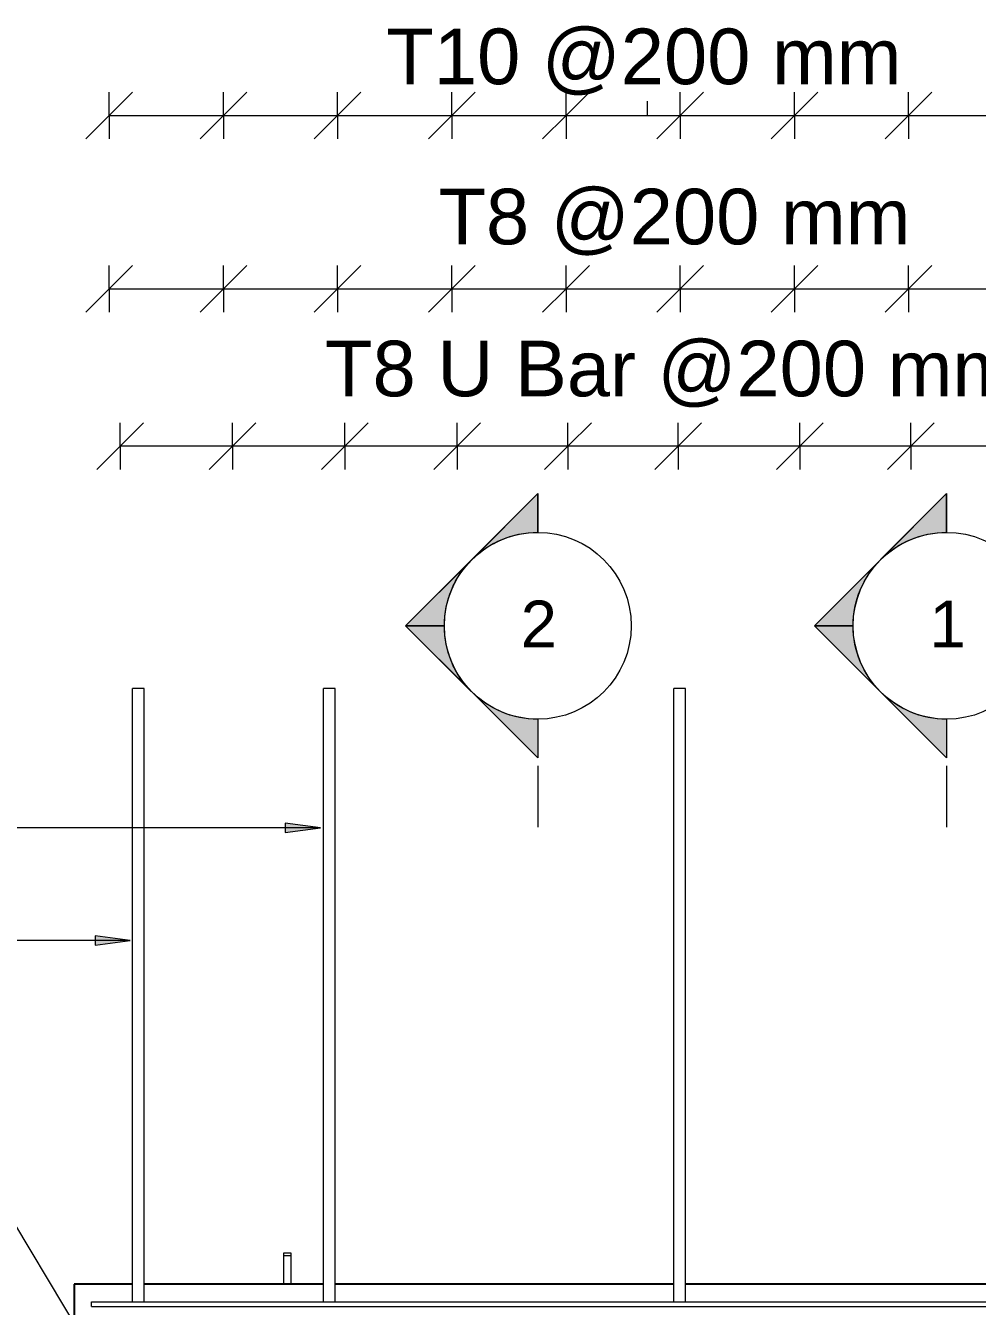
# Model space of a CAD drawing. Header units: millimetres. Extents: x 12983 to 23528, y -2876 to 5855.
# Drawn here: x 16092 to 17721, y 3662 to 5855 of the extents above; entities that cross this region are included whole.
import ezdxf

# ---------------------------------------------------------------- set-up
doc = ezdxf.new("R2010")
doc.units = ezdxf.units.MM
for name, color, linetype, lineweight in [('A-ANNO-DIMS', 211, 'Continuous', 9), ('A-ANNO-DIMS-40', 211, 'Continuous', 9), ('A-GENM', 13, 'Continuous', 18), ('A-WALL', 113, 'Continuous', 25), ('G-ANNO-SYMB', 111, 'Continuous', 9), ('S-RBAR', 171, 'Continuous', 18), ('S-RBAR-IDEN', 171, 'Continuous', 9)]:
    doc.layers.add(name, color=color, linetype=linetype, lineweight=lineweight)
doc.styles.add('Arial', font='arial.ttf', dxfattribs={"height": 80})
doc.styles.add('Arial_1', font='arial.ttf', dxfattribs={"height": 95.25})
doc.styles.add('Nirmala UI Semilight', font='NirmalaS.ttf', dxfattribs={"width": 0.8, "height": 100})
doc.dimstyles.new('Arrow_Filled_-_2_5_NI_UI', dxfattribs={"dimscale": 304.8, "dimtxt": 104.736395, "dimasz": 0.262467, "dimexe": 0.131234, "dimexo": 0.0625, "dimgap": 0.131234, "dimtad": 1, "dimdec": 4, "dimzin": 0, "dimdsep": 46, "dimtxsty": 'Nirmala UI Semilight', "dimblk1": 'OBLIQUE', "dimblk2": 'OBLIQUE', "dimsah": 1, "dimcen": 0.09, "dimazin": 0, "dimtfac": 1, "dimtdec": 4, "dimtix": 1, "dimtmove": 0, "dimatfit": 3, "dimfxl": 0.131234, "dimfxlon": 1, "dimtvp": 1, "dimtolj": 1, "dimtzin": 0, "dimarcsym": 2})
doc.dimstyles.new('Arrow_Filled_-_2_5_NI_UI_1', dxfattribs={"dimscale": 304.8, "dimtxt": 104.736395, "dimasz": 0.262467, "dimexe": 0.131234, "dimexo": 0.0625, "dimgap": 0.131234, "dimtad": 1, "dimdec": 4, "dimzin": 0, "dimdsep": 46, "dimtxsty": 'Arial_1', "dimblk1": 'OBLIQUE', "dimblk2": 'OBLIQUE', "dimsah": 1, "dimcen": 0.09, "dimazin": 0, "dimtfac": 1, "dimtdec": 4, "dimtix": 1, "dimtmove": 0, "dimatfit": 3, "dimfxl": 0.131234, "dimfxlon": 1, "dimtvp": 1, "dimtolj": 1, "dimtzin": 0, "dimarcsym": 2})

# ---------------------------------------------------------------- blocks, each defined once
blk = doc.blocks.new('RR spread anchor face based - RR-SA-4_0-180-1726831-Elevation Front 1')
at = {"layer": 'A-GENM'}
for p, q in [((16533.6, 3748.8), (16533.6, 3753.8)), ((16533.6, 3753.8), (16545.6, 3753.8)), ((16545.6, 3753.8), (16545.6, 3748.8)), ((16533.6, 3700), (16533.6, 3748.8)), ((16545.6, 3748.8), (16533.6, 3748.8)), ((16545.6, 3748.8), (16545.6, 3700))]:
    blk.add_line(p, q, dxfattribs=at)
blk = doc.blocks.new('Detail View - M_Section Head - Filled SHOP DWG-1002450-Elevation Front 1')
at = {"layer": 'G-ANNO-SYMB'}
h = blk.add_hatch(color=256, dxfattribs=at)
edge = h.paths.add_edge_path()
edge.add_line((18329.2, 3794.8), (18395.4, 3794.8))
edge.add_arc((18555.4, 3794.8), 160, 180, 225)
edge.add_line((18442.3, 3681.7), (18329.2, 3794.8))
h = blk.add_hatch(color=256, dxfattribs=at)
edge = h.paths.add_edge_path()
edge.add_line((18781.7, 3794.8), (18668.6, 3681.7))
edge.add_arc((18555.4, 3794.8), 160, 315, 360)
edge.add_line((18715.4, 3794.8), (18781.7, 3794.8))
h = blk.add_hatch(color=256, dxfattribs=at)
edge = h.paths.add_edge_path()
edge.add_line((18555.4, 3568.5), (18442.3, 3681.7))
edge.add_arc((18555.4, 3794.8), 160, 225, 270)
edge.add_line((18555.4, 3634.8), (18555.4, 3568.5))
h = blk.add_hatch(color=256, dxfattribs=at)
edge = h.paths.add_edge_path()
edge.add_line((18555.4, 3568.5), (18555.4, 3634.8))
edge.add_arc((18555.4, 3794.8), 160, 270, 315)
edge.add_line((18668.6, 3681.7), (18555.4, 3568.5))
for p, q in [((18555.4, 3568.5), (18329.2, 3794.8)), ((18395.4, 3794.8), (18329.2, 3794.8)), ((18329.2, 3794.8), (18442.3, 3681.7)), ((18395.4, 3794.8), (18329.2, 3794.8)), ((18555.4, 3568.5), (18781.7, 3794.8)), ((18668.6, 3681.7), (18781.7, 3794.8)), ((18715.4, 3794.8), (18781.7, 3794.8)), ((18781.7, 3794.8), (18715.4, 3794.8)), ((18442.3, 3681.7), (18555.4, 3568.5)), ((18555.4, 3568.5), (18668.6, 3681.7)), ((18555.4, 3634.8), (18555.4, 3568.5)), ((18555.4, 3568.5), (18555.4, 3634.8))]:
    blk.add_line(p, q, dxfattribs=at)
for start, end in [(360, 180), (180, 360), (180, 225), (315, 0), (225, 270), (270, 315)]:
    blk.add_arc((18555.4, 3794.8), 160, start, end, dxfattribs=at)
blk = doc.blocks.new('DIMBLOCK3-Elevation Front 1')
at = {"layer": 'A-ANNO-DIMS-40'}
for p, q in [((17607.1, 5135.1), (17647.1, 5175.1)), ((17607.1, 5135.1), (17607.1, 5175.1)), ((17798.1, 5135.1), (17838.1, 5175.1)), ((17798.1, 5135.1), (17798.1, 5175.1)), ((17607.1, 5135.1), (17567.1, 5095.1)), ((17798.1, 5135.1), (17607.1, 5135.1)), ((17607.1, 5135.1), (17607.1, 5095.1)), ((17798.1, 5135.1), (17758.1, 5095.1)), ((17798.1, 5135.1), (17798.1, 5095.1))]:
    blk.add_line(p, q, dxfattribs=at)
blk = doc.blocks.new('_Oblique')
at = {"color": 0, "linetype": 'ByBlock', "lineweight": -2}
blk.add_line((-0.5, -0.5), (0.5, 0.5), dxfattribs=at)
blk = doc.blocks.new('DIMBLOCK4-Elevation Front 1')
at = {"layer": 'A-ANNO-DIMS-40'}
for p, q in [((17417.3, 5135.1), (17457.3, 5175.1)), ((17417.3, 5135.1), (17417.3, 5175.1)), ((17607.1, 5135.1), (17647.1, 5175.1)), ((17607.1, 5135.1), (17607.1, 5175.1)), ((17417.3, 5135.1), (17377.3, 5095.1)), ((17607.1, 5135.1), (17417.3, 5135.1)), ((17417.3, 5135.1), (17417.3, 5095.1)), ((17607.1, 5135.1), (17567.1, 5095.1)), ((17607.1, 5135.1), (17607.1, 5095.1))]:
    blk.add_line(p, q, dxfattribs=at)
blk = doc.blocks.new('DIMBLOCK5-Elevation Front 1')
at = {"layer": 'A-ANNO-DIMS-40'}
for p, q in [((17208.8, 5135.1), (17248.8, 5175.1)), ((17208.8, 5135.1), (17208.8, 5175.1)), ((17417.3, 5135.1), (17457.3, 5175.1)), ((17417.3, 5135.1), (17417.3, 5175.1)), ((17208.8, 5135.1), (17168.8, 5095.1)), ((17417.3, 5135.1), (17208.8, 5135.1)), ((17208.8, 5135.1), (17208.8, 5095.1)), ((17417.3, 5135.1), (17377.3, 5095.1)), ((17417.3, 5135.1), (17417.3, 5095.1))]:
    blk.add_line(p, q, dxfattribs=at)
blk = doc.blocks.new('DIMBLOCK6-Elevation Front 1')
at = {"layer": 'A-ANNO-DIMS-40'}
for p, q in [((17020.2, 5135.1), (17060.2, 5175.1)), ((17020.2, 5135.1), (17020.2, 5175.1)), ((17208.8, 5135.1), (17248.8, 5175.1)), ((17208.8, 5135.1), (17208.8, 5175.1)), ((17020.2, 5135.1), (16980.2, 5095.1)), ((17208.8, 5135.1), (17020.2, 5135.1)), ((17020.2, 5135.1), (17020.2, 5095.1)), ((17208.8, 5135.1), (17168.8, 5095.1)), ((17208.8, 5135.1), (17208.8, 5095.1))]:
    blk.add_line(p, q, dxfattribs=at)
blk = doc.blocks.new('DIMBLOCK7-Elevation Front 1')
at = {"layer": 'A-ANNO-DIMS-40'}
for p, q in [((16830.4, 5135.1), (16870.4, 5175.1)), ((16830.4, 5135.1), (16830.4, 5175.1)), ((17020.2, 5135.1), (17060.2, 5175.1)), ((17020.2, 5135.1), (17020.2, 5175.1)), ((16830.4, 5135.1), (16790.4, 5095.1)), ((17020.2, 5135.1), (16830.4, 5135.1)), ((16830.4, 5135.1), (16830.4, 5095.1)), ((17020.2, 5135.1), (16980.2, 5095.1)), ((17020.2, 5135.1), (17020.2, 5095.1))]:
    blk.add_line(p, q, dxfattribs=at)
blk = doc.blocks.new('DIMBLOCK8-Elevation Front 1')
at = {"layer": 'A-ANNO-DIMS-40'}
for p, q in [((16638.2, 5135.1), (16678.2, 5175.1)), ((16638.2, 5135.1), (16638.2, 5175.1)), ((16830.4, 5135.1), (16870.4, 5175.1)), ((16830.4, 5135.1), (16830.4, 5175.1)), ((16638.2, 5135.1), (16598.2, 5095.1)), ((16830.4, 5135.1), (16638.2, 5135.1)), ((16638.2, 5135.1), (16638.2, 5095.1)), ((16830.4, 5135.1), (16790.4, 5095.1)), ((16830.4, 5135.1), (16830.4, 5095.1))]:
    blk.add_line(p, q, dxfattribs=at)
blk = doc.blocks.new('DIMBLOCK9-Elevation Front 1')
at = {"layer": 'A-ANNO-DIMS-40'}
for p, q in [((16445.9, 5135.1), (16485.9, 5175.1)), ((16445.9, 5135.1), (16445.9, 5175.1)), ((16638.2, 5135.1), (16678.2, 5175.1)), ((16638.2, 5135.1), (16638.2, 5175.1)), ((16445.9, 5135.1), (16405.9, 5095.1)), ((16638.2, 5135.1), (16445.9, 5135.1)), ((16445.9, 5135.1), (16445.9, 5095.1)), ((16638.2, 5135.1), (16598.2, 5095.1)), ((16638.2, 5135.1), (16638.2, 5095.1))]:
    blk.add_line(p, q, dxfattribs=at)
blk = doc.blocks.new('DIMBLOCK10-Elevation Front 1')
at = {"layer": 'A-ANNO-DIMS-40'}
for p, q in [((16253.6, 5135.1), (16293.6, 5175.1)), ((16253.6, 5135.1), (16253.6, 5175.1)), ((16445.9, 5135.1), (16485.9, 5175.1)), ((16445.9, 5135.1), (16445.9, 5175.1)), ((16253.6, 5135.1), (16213.6, 5095.1)), ((16445.9, 5135.1), (16253.6, 5135.1)), ((16253.6, 5135.1), (16253.6, 5095.1)), ((16445.9, 5135.1), (16405.9, 5095.1)), ((16445.9, 5135.1), (16445.9, 5095.1))]:
    blk.add_line(p, q, dxfattribs=at)
blk = doc.blocks.new('DIMBLOCK12-Elevation Front 1')
at = {"layer": 'A-ANNO-DIMS-40'}
for p, q in [((17607.1, 5135.1), (17647.1, 5175.1)), ((17607.1, 5135.1), (17607.1, 5175.1)), ((17798.1, 5135.1), (17838.1, 5175.1)), ((17798.1, 5135.1), (17798.1, 5175.1)), ((17984.1, 5135.1), (18024.1, 5175.1)), ((17984.1, 5135.1), (17984.1, 5175.1)), ((17607.1, 5135.1), (17567.1, 5095.1)), ((17798.1, 5135.1), (17607.1, 5135.1)), ((17607.1, 5135.1), (17607.1, 5095.1)), ((17798.1, 5135.1), (17758.1, 5095.1)), ((17984.1, 5135.1), (17798.1, 5135.1)), ((17984.1, 5135.1), (17798.1, 5135.1)), ((17798.1, 5135.1), (17798.1, 5095.1)), ((17984.1, 5135.1), (17944.1, 5095.1)), ((17984.1, 5135.1), (17984.1, 5095.1))]:
    blk.add_line(p, q, dxfattribs=at)
blk = doc.blocks.new('_None')
blk = doc.blocks.new('DIMBLOCK13-Elevation Front 1')
at = {"layer": 'A-ANNO-DIMS-40'}
for p, q in [((17417.3, 5135.1), (17457.3, 5175.1)), ((17417.3, 5135.1), (17417.3, 5175.1)), ((17607.1, 5135.1), (17647.1, 5175.1)), ((17607.1, 5135.1), (17607.1, 5175.1)), ((17798.1, 5135.1), (17838.1, 5175.1)), ((17798.1, 5135.1), (17798.1, 5175.1)), ((17417.3, 5135.1), (17377.3, 5095.1)), ((17607.1, 5135.1), (17417.3, 5135.1)), ((17417.3, 5135.1), (17417.3, 5095.1)), ((17607.1, 5135.1), (17567.1, 5095.1)), ((17798.1, 5135.1), (17607.1, 5135.1)), ((17798.1, 5135.1), (17607.1, 5135.1)), ((17607.1, 5135.1), (17607.1, 5095.1)), ((17798.1, 5135.1), (17758.1, 5095.1)), ((17798.1, 5135.1), (17798.1, 5095.1))]:
    blk.add_line(p, q, dxfattribs=at)
blk = doc.blocks.new('DIMBLOCK14-Elevation Front 1')
at = {"layer": 'A-ANNO-DIMS-40'}
for p, q in [((17208.8, 5135.1), (17248.8, 5175.1)), ((17208.8, 5135.1), (17208.8, 5175.1)), ((17417.3, 5135.1), (17457.3, 5175.1)), ((17417.3, 5135.1), (17417.3, 5175.1)), ((17607.1, 5135.1), (17647.1, 5175.1)), ((17607.1, 5135.1), (17607.1, 5175.1)), ((17208.8, 5135.1), (17168.8, 5095.1)), ((17417.3, 5135.1), (17208.8, 5135.1)), ((17208.8, 5135.1), (17208.8, 5095.1)), ((17417.3, 5135.1), (17377.3, 5095.1)), ((17607.1, 5135.1), (17417.3, 5135.1)), ((17607.1, 5135.1), (17417.3, 5135.1)), ((17417.3, 5135.1), (17417.3, 5095.1)), ((17607.1, 5135.1), (17567.1, 5095.1)), ((17607.1, 5135.1), (17607.1, 5095.1))]:
    blk.add_line(p, q, dxfattribs=at)
blk = doc.blocks.new('DIMBLOCK15-Elevation Front 1')
at = {"layer": 'A-ANNO-DIMS-40'}
for p, q in [((17020.2, 5135.1), (17060.2, 5175.1)), ((17020.2, 5135.1), (17020.2, 5175.1)), ((17208.8, 5135.1), (17248.8, 5175.1)), ((17208.8, 5135.1), (17208.8, 5175.1)), ((17417.3, 5135.1), (17457.3, 5175.1)), ((17417.3, 5135.1), (17417.3, 5175.1)), ((17020.2, 5135.1), (16980.2, 5095.1)), ((17208.8, 5135.1), (17020.2, 5135.1)), ((17020.2, 5135.1), (17020.2, 5095.1)), ((17208.8, 5135.1), (17168.8, 5095.1)), ((17417.3, 5135.1), (17208.8, 5135.1)), ((17417.3, 5135.1), (17208.8, 5135.1)), ((17208.8, 5135.1), (17208.8, 5095.1)), ((17417.3, 5135.1), (17377.3, 5095.1)), ((17417.3, 5135.1), (17417.3, 5095.1))]:
    blk.add_line(p, q, dxfattribs=at)
blk = doc.blocks.new('DIMBLOCK16-Elevation Front 1')
at = {"layer": 'A-ANNO-DIMS-40'}
for p, q in [((16830.4, 5135.1), (16870.4, 5175.1)), ((16830.4, 5135.1), (16830.4, 5175.1)), ((17020.2, 5135.1), (17060.2, 5175.1)), ((17020.2, 5135.1), (17020.2, 5175.1)), ((17208.8, 5135.1), (17248.8, 5175.1)), ((17208.8, 5135.1), (17208.8, 5175.1)), ((16830.4, 5135.1), (16790.4, 5095.1)), ((17020.2, 5135.1), (16830.4, 5135.1)), ((16830.4, 5135.1), (16830.4, 5095.1)), ((17020.2, 5135.1), (16980.2, 5095.1)), ((17208.8, 5135.1), (17020.2, 5135.1)), ((17208.8, 5135.1), (17020.2, 5135.1)), ((17020.2, 5135.1), (17020.2, 5095.1)), ((17208.8, 5135.1), (17168.8, 5095.1)), ((17208.8, 5135.1), (17208.8, 5095.1))]:
    blk.add_line(p, q, dxfattribs=at)
blk = doc.blocks.new('DIMBLOCK17-Elevation Front 1')
at = {"layer": 'A-ANNO-DIMS-40'}
for p, q in [((16638.2, 5135.1), (16678.2, 5175.1)), ((16638.2, 5135.1), (16638.2, 5175.1)), ((16830.4, 5135.1), (16870.4, 5175.1)), ((16830.4, 5135.1), (16830.4, 5175.1)), ((17020.2, 5135.1), (17060.2, 5175.1)), ((17020.2, 5135.1), (17020.2, 5175.1)), ((16638.2, 5135.1), (16598.2, 5095.1)), ((16830.4, 5135.1), (16638.2, 5135.1)), ((16638.2, 5135.1), (16638.2, 5095.1)), ((16830.4, 5135.1), (16790.4, 5095.1)), ((17020.2, 5135.1), (16830.4, 5135.1)), ((17020.2, 5135.1), (16830.4, 5135.1)), ((16830.4, 5135.1), (16830.4, 5095.1)), ((17020.2, 5135.1), (16980.2, 5095.1)), ((17020.2, 5135.1), (17020.2, 5095.1))]:
    blk.add_line(p, q, dxfattribs=at)
blk = doc.blocks.new('DIMBLOCK18-Elevation Front 1')
at = {"layer": 'A-ANNO-DIMS-40'}
for p, q in [((16253.6, 5135.1), (16293.6, 5175.1)), ((16253.6, 5135.1), (16253.6, 5175.1)), ((16445.9, 5135.1), (16485.9, 5175.1)), ((16445.9, 5135.1), (16445.9, 5175.1)), ((16638.2, 5135.1), (16678.2, 5175.1)), ((16638.2, 5135.1), (16638.2, 5175.1)), ((16830.4, 5135.1), (16870.4, 5175.1)), ((16830.4, 5135.1), (16830.4, 5175.1)), ((16253.6, 5135.1), (16213.6, 5095.1)), ((16830.4, 5135.1), (16253.6, 5135.1)), ((16445.9, 5135.1), (16253.6, 5135.1)), ((16253.6, 5135.1), (16253.6, 5095.1)), ((16445.9, 5135.1), (16405.9, 5095.1)), ((16638.2, 5135.1), (16445.9, 5135.1)), ((16445.9, 5135.1), (16445.9, 5095.1)), ((16638.2, 5135.1), (16598.2, 5095.1)), ((16830.4, 5135.1), (16638.2, 5135.1)), ((16638.2, 5135.1), (16638.2, 5095.1)), ((16830.4, 5135.1), (16790.4, 5095.1)), ((16830.4, 5135.1), (16830.4, 5095.1))]:
    blk.add_line(p, q, dxfattribs=at)
blk = doc.blocks.new('DIMBLOCK19-Elevation Front 1')
at = {"layer": 'A-ANNO-DIMS-40'}
for p, q in [((16234.6, 5404.3), (16274.6, 5444.3)), ((16234.6, 5404.3), (16234.6, 5444.3)), ((16430.2, 5404.3), (16470.2, 5444.3)), ((16430.2, 5404.3), (16430.2, 5444.3)), ((16234.6, 5404.3), (16194.6, 5364.3)), ((16234.6, 5404.3), (16430.2, 5404.3)), ((16234.6, 5404.3), (16234.6, 5364.3)), ((16430.2, 5404.3), (16390.2, 5364.3)), ((16430.2, 5404.3), (16430.2, 5364.3))]:
    blk.add_line(p, q, dxfattribs=at)
blk = doc.blocks.new('DIMBLOCK20-Elevation Front 1')
at = {"layer": 'A-ANNO-DIMS-40'}
for p, q in [((16430.2, 5404.3), (16470.2, 5444.3)), ((16430.2, 5404.3), (16430.2, 5444.3)), ((16625.7, 5404.3), (16665.7, 5444.3)), ((16625.7, 5404.3), (16625.7, 5444.3)), ((16430.2, 5404.3), (16390.2, 5364.3)), ((16430.2, 5404.3), (16625.7, 5404.3)), ((16430.2, 5404.3), (16430.2, 5364.3)), ((16625.7, 5404.3), (16585.7, 5364.3)), ((16625.7, 5404.3), (16625.7, 5364.3))]:
    blk.add_line(p, q, dxfattribs=at)
blk = doc.blocks.new('DIMBLOCK21-Elevation Front 1')
at = {"layer": 'A-ANNO-DIMS-40'}
for p, q in [((16625.7, 5404.3), (16665.7, 5444.3)), ((16625.7, 5404.3), (16625.7, 5444.3)), ((16821.3, 5404.3), (16861.3, 5444.3)), ((16821.3, 5404.3), (16821.3, 5444.3)), ((16625.7, 5404.3), (16585.7, 5364.3)), ((16625.7, 5404.3), (16821.3, 5404.3)), ((16625.7, 5404.3), (16625.7, 5364.3)), ((16821.3, 5404.3), (16781.3, 5364.3)), ((16821.3, 5404.3), (16821.3, 5364.3))]:
    blk.add_line(p, q, dxfattribs=at)
blk = doc.blocks.new('DIMBLOCK22-Elevation Front 1')
at = {"layer": 'A-ANNO-DIMS-40'}
for p, q in [((16821.3, 5404.3), (16861.3, 5444.3)), ((16821.3, 5404.3), (16821.3, 5444.3)), ((17016.8, 5404.3), (17056.8, 5444.3)), ((17016.8, 5404.3), (17016.8, 5444.3)), ((16821.3, 5404.3), (16781.3, 5364.3)), ((16821.3, 5404.3), (17016.8, 5404.3)), ((16821.3, 5404.3), (16821.3, 5364.3)), ((17016.8, 5404.3), (16976.8, 5364.3)), ((17016.8, 5404.3), (17016.8, 5364.3))]:
    blk.add_line(p, q, dxfattribs=at)
blk = doc.blocks.new('DIMBLOCK23-Elevation Front 1')
at = {"layer": 'A-ANNO-DIMS-40'}
for p, q in [((17016.8, 5404.3), (17056.8, 5444.3)), ((17016.8, 5404.3), (17016.8, 5444.3)), ((17212.4, 5404.3), (17252.4, 5444.3)), ((17212.4, 5404.3), (17212.4, 5444.3)), ((17016.8, 5404.3), (16976.8, 5364.3)), ((17016.8, 5404.3), (17212.4, 5404.3)), ((17016.8, 5404.3), (17016.8, 5364.3)), ((17212.4, 5404.3), (17172.4, 5364.3)), ((17212.4, 5404.3), (17212.4, 5364.3))]:
    blk.add_line(p, q, dxfattribs=at)
blk = doc.blocks.new('DIMBLOCK24-Elevation Front 1')
at = {"layer": 'A-ANNO-DIMS-40'}
for p, q in [((17212.4, 5404.3), (17252.4, 5444.3)), ((17212.4, 5404.3), (17212.4, 5444.3)), ((17407.9, 5404.3), (17447.9, 5444.3)), ((17407.9, 5404.3), (17407.9, 5444.3)), ((17212.4, 5404.3), (17172.4, 5364.3)), ((17212.4, 5404.3), (17407.9, 5404.3)), ((17212.4, 5404.3), (17212.4, 5364.3)), ((17407.9, 5404.3), (17367.9, 5364.3)), ((17407.9, 5404.3), (17407.9, 5364.3))]:
    blk.add_line(p, q, dxfattribs=at)
blk = doc.blocks.new('DIMBLOCK25-Elevation Front 1')
at = {"layer": 'A-ANNO-DIMS-40'}
for p, q in [((17407.9, 5404.3), (17447.9, 5444.3)), ((17407.9, 5404.3), (17407.9, 5444.3)), ((17603.4, 5404.3), (17643.4, 5444.3)), ((17603.4, 5404.3), (17603.4, 5444.3)), ((17407.9, 5404.3), (17367.9, 5364.3)), ((17407.9, 5404.3), (17603.4, 5404.3)), ((17407.9, 5404.3), (17407.9, 5364.3)), ((17603.4, 5404.3), (17563.4, 5364.3)), ((17603.4, 5404.3), (17603.4, 5364.3))]:
    blk.add_line(p, q, dxfattribs=at)
blk = doc.blocks.new('DIMBLOCK26-Elevation Front 1')
at = {"layer": 'A-ANNO-DIMS-40'}
for p, q in [((17603.4, 5404.3), (17643.4, 5444.3)), ((17603.4, 5404.3), (17603.4, 5444.3)), ((17799, 5404.3), (17839, 5444.3)), ((17799, 5404.3), (17799, 5444.3)), ((17603.4, 5404.3), (17563.4, 5364.3)), ((17603.4, 5404.3), (17799, 5404.3)), ((17603.4, 5404.3), (17603.4, 5364.3)), ((17799, 5404.3), (17759, 5364.3)), ((17799, 5404.3), (17799, 5364.3))]:
    blk.add_line(p, q, dxfattribs=at)
blk = doc.blocks.new('DIMBLOCK29-Elevation Front 1')
at = {"layer": 'A-ANNO-DIMS-40'}
for p, q in [((16234.6, 5404.3), (16274.6, 5444.3)), ((16234.6, 5404.3), (16234.6, 5444.3)), ((16430.2, 5404.3), (16470.2, 5444.3)), ((16430.2, 5404.3), (16430.2, 5444.3)), ((16625.7, 5404.3), (16665.7, 5444.3)), ((16625.7, 5404.3), (16625.7, 5444.3)), ((16821.3, 5404.3), (16861.3, 5444.3)), ((16821.3, 5404.3), (16821.3, 5444.3)), ((17016.8, 5404.3), (17056.8, 5444.3)), ((17016.8, 5404.3), (17016.8, 5444.3)), ((17212.4, 5404.3), (17252.4, 5444.3)), ((17212.4, 5404.3), (17212.4, 5444.3)), ((17407.9, 5404.3), (17447.9, 5444.3)), ((17407.9, 5404.3), (17407.9, 5444.3)), ((17603.4, 5404.3), (17643.4, 5444.3)), ((17603.4, 5404.3), (17603.4, 5444.3)), ((17799, 5404.3), (17839, 5444.3)), ((17799, 5404.3), (17799, 5444.3)), ((17994.5, 5404.3), (18034.5, 5444.3)), ((17994.5, 5404.3), (17994.5, 5444.3)), ((18190.1, 5404.3), (18230.1, 5444.3)), ((18190.1, 5404.3), (18190.1, 5444.3)), ((16234.6, 5404.3), (16194.6, 5364.3)), ((16234.6, 5404.3), (18190.1, 5404.3)), ((16234.6, 5404.3), (16430.2, 5404.3)), ((16234.6, 5404.3), (16234.6, 5364.3)), ((16430.2, 5404.3), (16390.2, 5364.3)), ((16430.2, 5404.3), (16625.7, 5404.3)), ((16430.2, 5404.3), (16430.2, 5364.3)), ((16625.7, 5404.3), (16585.7, 5364.3)), ((16625.7, 5404.3), (16821.3, 5404.3)), ((16625.7, 5404.3), (16625.7, 5364.3)), ((16821.3, 5404.3), (16781.3, 5364.3)), ((16821.3, 5404.3), (17016.8, 5404.3)), ((16821.3, 5404.3), (16821.3, 5364.3)), ((17016.8, 5404.3), (16976.8, 5364.3)), ((17016.8, 5404.3), (17212.4, 5404.3)), ((17016.8, 5404.3), (17016.8, 5364.3)), ((17212.4, 5404.3), (17172.4, 5364.3)), ((17212.4, 5404.3), (17407.9, 5404.3)), ((17212.4, 5404.3), (17212.4, 5364.3)), ((17407.9, 5404.3), (17367.9, 5364.3)), ((17407.9, 5404.3), (17603.4, 5404.3)), ((17407.9, 5404.3), (17407.9, 5364.3)), ((17603.4, 5404.3), (17563.4, 5364.3)), ((17603.4, 5404.3), (17799, 5404.3)), ((17603.4, 5404.3), (17603.4, 5364.3)), ((17799, 5404.3), (17759, 5364.3)), ((17799, 5404.3), (17994.5, 5404.3)), ((17799, 5404.3), (17799, 5364.3)), ((17994.5, 5404.3), (17954.5, 5364.3)), ((17994.5, 5404.3), (18190.1, 5404.3)), ((17994.5, 5404.3), (17994.5, 5364.3)), ((18190.1, 5404.3), (18150.1, 5364.3)), ((18190.1, 5404.3), (18190.1, 5364.3))]:
    blk.add_line(p, q, dxfattribs=at)
blk = doc.blocks.new('DIMBLOCK186-Elevation Front 1')
at = {"layer": 'A-ANNO-DIMS-40'}
for p, q in [((16234.6, 5701.1), (16274.6, 5741.1)), ((16234.6, 5701.1), (16234.6, 5741.1)), ((16430.2, 5701.1), (16470.2, 5741.1)), ((16430.2, 5701.1), (16430.2, 5741.1)), ((16234.6, 5701.1), (16194.6, 5661.1)), ((16234.6, 5701.1), (16430.2, 5701.1)), ((16234.6, 5701.1), (16234.6, 5661.1)), ((16430.2, 5701.1), (16390.2, 5661.1)), ((16430.2, 5701.1), (16430.2, 5661.1))]:
    blk.add_line(p, q, dxfattribs=at)
blk = doc.blocks.new('DIMBLOCK187-Elevation Front 1')
at = {"layer": 'A-ANNO-DIMS-40'}
for p, q in [((16430.2, 5701.1), (16470.2, 5741.1)), ((16430.2, 5701.1), (16430.2, 5741.1)), ((16625.7, 5701.1), (16665.7, 5741.1)), ((16625.7, 5701.1), (16625.7, 5741.1)), ((16430.2, 5701.1), (16390.2, 5661.1)), ((16430.2, 5701.1), (16625.7, 5701.1)), ((16430.2, 5701.1), (16430.2, 5661.1)), ((16625.7, 5701.1), (16585.7, 5661.1)), ((16625.7, 5701.1), (16625.7, 5661.1))]:
    blk.add_line(p, q, dxfattribs=at)
blk = doc.blocks.new('DIMBLOCK188-Elevation Front 1')
at = {"layer": 'A-ANNO-DIMS-40'}
for p, q in [((16625.7, 5701.1), (16665.7, 5741.1)), ((16625.7, 5701.1), (16625.7, 5741.1)), ((16821.3, 5701.1), (16861.3, 5741.1)), ((16821.3, 5701.1), (16821.3, 5741.1)), ((16625.7, 5701.1), (16585.7, 5661.1)), ((16625.7, 5701.1), (16821.3, 5701.1)), ((16625.7, 5701.1), (16625.7, 5661.1)), ((16821.3, 5701.1), (16781.3, 5661.1)), ((16821.3, 5701.1), (16821.3, 5661.1))]:
    blk.add_line(p, q, dxfattribs=at)
blk = doc.blocks.new('DIMBLOCK189-Elevation Front 1')
at = {"layer": 'A-ANNO-DIMS-40'}
for p, q in [((16821.3, 5701.1), (16861.3, 5741.1)), ((16821.3, 5701.1), (16821.3, 5741.1)), ((17016.8, 5701.1), (17056.8, 5741.1)), ((17016.8, 5701.1), (17016.8, 5741.1)), ((16821.3, 5701.1), (16781.3, 5661.1)), ((16821.3, 5701.1), (17016.8, 5701.1)), ((16821.3, 5701.1), (16821.3, 5661.1)), ((17016.8, 5701.1), (16976.8, 5661.1)), ((17016.8, 5701.1), (17016.8, 5661.1))]:
    blk.add_line(p, q, dxfattribs=at)
blk = doc.blocks.new('DIMBLOCK190-Elevation Front 1')
at = {"layer": 'A-ANNO-DIMS-40'}
for p, q in [((17016.8, 5701.1), (17056.8, 5741.1)), ((17016.8, 5701.1), (17016.8, 5741.1)), ((17212.4, 5701.1), (17252.4, 5741.1)), ((17212.4, 5701.1), (17212.4, 5741.1)), ((17016.8, 5701.1), (16976.8, 5661.1)), ((17016.8, 5701.1), (17212.4, 5701.1)), ((17016.8, 5701.1), (17016.8, 5661.1)), ((17212.4, 5701.1), (17172.4, 5661.1)), ((17212.4, 5701.1), (17212.4, 5661.1))]:
    blk.add_line(p, q, dxfattribs=at)
blk = doc.blocks.new('DIMBLOCK191-Elevation Front 1')
at = {"layer": 'A-ANNO-DIMS-40'}
for p, q in [((17212.4, 5701.1), (17252.4, 5741.1)), ((17212.4, 5701.1), (17212.4, 5741.1)), ((17407.9, 5701.1), (17447.9, 5741.1)), ((17407.9, 5701.1), (17407.9, 5741.1)), ((17212.4, 5701.1), (17172.4, 5661.1)), ((17212.4, 5701.1), (17407.9, 5701.1)), ((17212.4, 5701.1), (17212.4, 5661.1)), ((17407.9, 5701.1), (17367.9, 5661.1)), ((17407.9, 5701.1), (17407.9, 5661.1))]:
    blk.add_line(p, q, dxfattribs=at)
blk = doc.blocks.new('DIMBLOCK192-Elevation Front 1')
at = {"layer": 'A-ANNO-DIMS-40'}
for p, q in [((17407.9, 5701.1), (17447.9, 5741.1)), ((17407.9, 5701.1), (17407.9, 5741.1)), ((17603.4, 5701.1), (17643.4, 5741.1)), ((17603.4, 5701.1), (17603.4, 5741.1)), ((17407.9, 5701.1), (17367.9, 5661.1)), ((17407.9, 5701.1), (17603.4, 5701.1)), ((17407.9, 5701.1), (17407.9, 5661.1)), ((17603.4, 5701.1), (17563.4, 5661.1)), ((17603.4, 5701.1), (17603.4, 5661.1))]:
    blk.add_line(p, q, dxfattribs=at)
blk = doc.blocks.new('DIMBLOCK193-Elevation Front 1')
at = {"layer": 'A-ANNO-DIMS-40'}
for p, q in [((17603.4, 5701.1), (17643.4, 5741.1)), ((17603.4, 5701.1), (17603.4, 5741.1)), ((17799, 5701.1), (17839, 5741.1)), ((17799, 5701.1), (17799, 5741.1)), ((17603.4, 5701.1), (17563.4, 5661.1)), ((17603.4, 5701.1), (17799, 5701.1)), ((17603.4, 5701.1), (17603.4, 5661.1)), ((17799, 5701.1), (17759, 5661.1)), ((17799, 5701.1), (17799, 5661.1))]:
    blk.add_line(p, q, dxfattribs=at)
blk = doc.blocks.new('DIMBLOCK196-Elevation Front 1')
at = {"layer": 'A-ANNO-DIMS-40'}
for p, q in [((16234.6, 5701.1), (16274.6, 5741.1)), ((16234.6, 5701.1), (16234.6, 5741.1)), ((16430.2, 5701.1), (16470.2, 5741.1)), ((16430.2, 5701.1), (16430.2, 5741.1)), ((16625.7, 5701.1), (16665.7, 5741.1)), ((16625.7, 5701.1), (16625.7, 5741.1)), ((16821.3, 5701.1), (16861.3, 5741.1)), ((16821.3, 5701.1), (16821.3, 5741.1)), ((17016.8, 5701.1), (17056.8, 5741.1)), ((17016.8, 5701.1), (17016.8, 5741.1)), ((17212.4, 5701.1), (17252.4, 5741.1)), ((17212.4, 5701.1), (17212.4, 5741.1)), ((17407.9, 5701.1), (17447.9, 5741.1)), ((17407.9, 5701.1), (17407.9, 5741.1)), ((17603.4, 5701.1), (17643.4, 5741.1)), ((17603.4, 5701.1), (17603.4, 5741.1)), ((17799, 5701.1), (17839, 5741.1)), ((17799, 5701.1), (17799, 5741.1)), ((17994.5, 5701.1), (18034.5, 5741.1)), ((17994.5, 5701.1), (17994.5, 5741.1)), ((18190.1, 5701.1), (18230.1, 5741.1)), ((18190.1, 5701.1), (18190.1, 5741.1)), ((16234.6, 5701.1), (16194.6, 5661.1)), ((16234.6, 5701.1), (18190.1, 5701.1)), ((16234.6, 5701.1), (16430.2, 5701.1)), ((16234.6, 5701.1), (16234.6, 5661.1)), ((16430.2, 5701.1), (16390.2, 5661.1)), ((16430.2, 5701.1), (16625.7, 5701.1)), ((16430.2, 5701.1), (16430.2, 5661.1)), ((16625.7, 5701.1), (16585.7, 5661.1)), ((16625.7, 5701.1), (16821.3, 5701.1)), ((16625.7, 5701.1), (16625.7, 5661.1)), ((16821.3, 5701.1), (16781.3, 5661.1)), ((16821.3, 5701.1), (17016.8, 5701.1)), ((16821.3, 5701.1), (16821.3, 5661.1)), ((17016.8, 5701.1), (16976.8, 5661.1)), ((17016.8, 5701.1), (17212.4, 5701.1)), ((17016.8, 5701.1), (17016.8, 5661.1)), ((17212.4, 5701.1), (17172.4, 5661.1)), ((17212.4, 5701.1), (17407.9, 5701.1)), ((17212.4, 5701.1), (17212.4, 5661.1)), ((17407.9, 5701.1), (17367.9, 5661.1)), ((17407.9, 5701.1), (17603.4, 5701.1)), ((17407.9, 5701.1), (17407.9, 5661.1)), ((17603.4, 5701.1), (17563.4, 5661.1)), ((17603.4, 5701.1), (17799, 5701.1)), ((17603.4, 5701.1), (17603.4, 5661.1)), ((17799, 5701.1), (17759, 5661.1)), ((17799, 5701.1), (17994.5, 5701.1)), ((17799, 5701.1), (17799, 5661.1)), ((17994.5, 5701.1), (17954.5, 5661.1)), ((17994.5, 5701.1), (18190.1, 5701.1)), ((17994.5, 5701.1), (17994.5, 5661.1)), ((18190.1, 5701.1), (18150.1, 5661.1)), ((18190.1, 5701.1), (18190.1, 5661.1))]:
    blk.add_line(p, q, dxfattribs=at)

msp = doc.modelspace()

# ---------------------------------------------------------------- hatches: boundary and pattern name
at = {"layer": 'S-RBAR-IDEN'}
for points in [[(16596.17488, 4481.36485), (16536.17488, 4489.264), (16536.17488, 4473.4657)], [(16270.4571, 4288.73606), (16210.4571, 4296.63521), (16210.4571, 4280.83691)]]:
    msp.add_hatch(color=256, dxfattribs=at).paths.add_polyline_path(points)

# ---------------------------------------------------------------- linework, layer by layer
at = {"layer": 'A-WALL'}
for p, q in [((16174.63777, 3700), (16174.63777, 3630)), ((16274.63572, 3700), (16174.63777, 3700)), ((16601.63572, 3700), (16294.63572, 3700)), ((17201.63572, 3700), (16621.63572, 3700)), ((17801.63572, 3700), (17221.63572, 3700))]:
    msp.add_line(p, q, dxfattribs=at)
at = {"layer": 'G-ANNO-SYMB'}
for p, q in [((16968.49963, 4587.49317), (16968.49963, 4482.55551)), ((17668.49963, 4587.49317), (17668.49963, 4482.55551))]:
    msp.add_line(p, q, dxfattribs=at)
at = {"layer": 'S-RBAR'}
for p, q in [((16294.63572, 4720), (16274.63572, 4720)), ((16274.63572, 3670), (16274.63572, 4720)), ((16294.63572, 3670), (16294.63572, 4720)), ((16621.63572, 4720), (16601.63572, 4720)), ((16601.63572, 3670), (16601.63572, 4720)), ((16621.63572, 3670), (16621.63572, 4720)), ((17221.63572, 4720), (17201.63572, 4720)), ((17201.63572, 3670), (17201.63572, 4720)), ((17221.63572, 3670), (17221.63572, 4720)), ((16204.63777, 3670), (18220.0695, 3670)), ((16204.63777, 3662), (16204.63777, 3670)), ((16204.63777, 3662), (18220.0695, 3662))]:
    msp.add_line(p, q, dxfattribs=at)
at = {"layer": 'S-RBAR-IDEN'}
for p, q in [((17156.48299, 5701.13765), (17156.48299, 5725.64012)), ((16596.17488, 4481.36485), (15749.35566, 4481.36485)), ((16596.17488, 4481.36485), (16536.17488, 4489.264)), ((16536.17488, 4489.264), (16536.17488, 4473.4657)), ((16536.17488, 4473.4657), (16596.17488, 4481.36485)), ((16270.4571, 4288.73606), (15749.35566, 4288.73606)), ((16270.4571, 4288.73606), (16210.4571, 4296.63521)), ((16210.4571, 4296.63521), (16210.4571, 4280.83691)), ((16210.4571, 4280.83691), (16270.4571, 4288.73606)), ((16214.09129, 3567.87035), (15992.99682, 3936.5368))]:
    msp.add_line(p, q, dxfattribs=at)

# ---------------------------------------------------------------- block references
at = {"layer": 'A-GENM'}
msp.add_blockref('RR spread anchor face based - RR-SA-4_0-180-1726831-Elevation Front 1', (0, 0), dxfattribs=at)
at = {"layer": 'G-ANNO-SYMB', "extrusion": (0, 0, -1), "rotation": 90.00000000000038}
for p in [(-13173.68311, -13727.94741), (-13873.68311, -13727.94741)]:
    msp.add_blockref('Detail View - M_Section Head - Filled SHOP DWG-1002450-Elevation Front 1', p, dxfattribs=at)

# ---------------------------------------------------------------- texts
at = {"layer": 'G-ANNO-SYMB', "char_height": 80, "width": 76.962, "attachment_point": 1, "style": 'Arial'}
for s, insert in [('2', (16939.14646, 4870.56025)), ('1', (17639.14646, 4870.56025))]:
    msp.add_mtext(s, dxfattribs=dict(at, insert=insert))

# ---------------------------------------------------------------- dimensions: what is measured, and where the dimension line sits
at = {"layer": 'A-ANNO-DIMS'}
for base, p1, p2, text, dimstyle, override, picture, middle in [((18190.06373, 5701.13765), (16234.64354, 5661.13765), (18190.06373, 5661.13765), '1955', 'Arrow_Filled_-_2_5_NI_UI', {"dimpost": '<>', "dimblk1": 'None', "dimblk2": 'None', "dimsah": 1, "dimfxl": 1955.420192}, 'DIMBLOCK196-Elevation Front 1', (17212.35363, 5793.1251)), ((16430.18556, 5701.13765), (16234.64354, 5661.13765), (16430.18556, 5661.13765), ' ', 'Arrow_Filled_-_2_5_NI_UI', {"dimpost": '<>', "dimfxl": 195.542019}, 'DIMBLOCK186-Elevation Front 1', (16332.41455, 5701.13765)), ((16625.72758, 5701.13765), (16430.18556, 5661.13765), (16625.72758, 5661.13765), ' ', 'Arrow_Filled_-_2_5_NI_UI', {"dimpost": '<>', "dimfxl": 195.542019}, 'DIMBLOCK187-Elevation Front 1', (16527.95657, 5701.13765)), ((16821.26959, 5701.13765), (16625.72758, 5661.13765), (16821.26959, 5661.13765), ' ', 'Arrow_Filled_-_2_5_NI_UI', {"dimpost": '<>', "dimfxl": 195.542019}, 'DIMBLOCK188-Elevation Front 1', (16723.49858, 5701.13765)), ((17016.81161, 5701.13765), (16821.26959, 5661.13765), (17016.81161, 5661.13765), ' ', 'Arrow_Filled_-_2_5_NI_UI', {"dimpost": '<>', "dimfxl": 195.542019}, 'DIMBLOCK189-Elevation Front 1', (16919.0406, 5701.13765)), ((17212.35363, 5701.13765), (17016.81161, 5661.13765), (17212.35363, 5661.13765), ' ', 'Arrow_Filled_-_2_5_NI_UI', {"dimpost": '<>', "dimfxl": 195.542019}, 'DIMBLOCK190-Elevation Front 1', (17114.58262, 5701.13765)), ((17407.89565, 5701.13765), (17212.35363, 5661.13765), (17407.89565, 5661.13765), ' ', 'Arrow_Filled_-_2_5_NI_UI', {"dimpost": '<>', "dimfxl": 195.542019}, 'DIMBLOCK191-Elevation Front 1', (17310.12464, 5701.13765)), ((17603.43767, 5701.13765), (17407.89565, 5661.13765), (17603.43767, 5661.13765), ' ', 'Arrow_Filled_-_2_5_NI_UI', {"dimpost": '<>', "dimfxl": 195.542019}, 'DIMBLOCK192-Elevation Front 1', (17505.66666, 5701.13765)), ((17798.97969, 5701.13765), (17603.43767, 5661.13765), (17798.97969, 5661.13765), ' ', 'Arrow_Filled_-_2_5_NI_UI', {"dimpost": '<>', "dimfxl": 195.542019}, 'DIMBLOCK193-Elevation Front 1', (17701.20868, 5701.13765)), ((18190.0695, 5404.34088), (16234.63572, 5364.34088), (18190.0695, 5364.34088), '1955', 'Arrow_Filled_-_2_5_NI_UI_1', {"dimpost": '<>', "dimblk1": 'None', "dimblk2": 'None', "dimsah": 1, "dimfxl": 1955.433774}, 'DIMBLOCK29-Elevation Front 1', (17212.35261, 5492.97296)), ((16430.1791, 5404.34088), (16234.63572, 5364.34088), (16430.1791, 5364.34088), ' ', 'Arrow_Filled_-_2_5_NI_UI_1', {"dimpost": '<>', "dimfxl": 195.543377}, 'DIMBLOCK19-Elevation Front 1', (16332.40741, 5404.34088)), ((16625.72248, 5404.34088), (16430.1791, 5364.34088), (16625.72248, 5364.34088), ' ', 'Arrow_Filled_-_2_5_NI_UI_1', {"dimpost": '<>', "dimfxl": 195.543377}, 'DIMBLOCK20-Elevation Front 1', (16527.95079, 5404.34088)), ((16821.26586, 5404.34088), (16625.72248, 5364.34088), (16821.26586, 5364.34088), ' ', 'Arrow_Filled_-_2_5_NI_UI_1', {"dimpost": '<>', "dimfxl": 195.543377}, 'DIMBLOCK21-Elevation Front 1', (16723.49417, 5404.34088)), ((17016.80923, 5404.34088), (16821.26586, 5364.34088), (17016.80923, 5364.34088), ' ', 'Arrow_Filled_-_2_5_NI_UI_1', {"dimpost": '<>', "dimfxl": 195.543377}, 'DIMBLOCK22-Elevation Front 1', (16919.03754, 5404.34088)), ((17212.35261, 5404.34088), (17016.80923, 5364.34088), (17212.35261, 5364.34088), ' ', 'Arrow_Filled_-_2_5_NI_UI_1', {"dimpost": '<>', "dimfxl": 195.543377}, 'DIMBLOCK23-Elevation Front 1', (17114.58092, 5404.34088)), ((17407.89599, 5404.34088), (17212.35261, 5364.34088), (17407.89599, 5364.34088), ' ', 'Arrow_Filled_-_2_5_NI_UI_1', {"dimpost": '<>', "dimfxl": 195.543377}, 'DIMBLOCK24-Elevation Front 1', (17310.1243, 5404.34088)), ((17603.43937, 5404.34088), (17407.89599, 5364.34088), (17603.43937, 5364.34088), ' ', 'Arrow_Filled_-_2_5_NI_UI_1', {"dimpost": '<>', "dimfxl": 195.543377}, 'DIMBLOCK25-Elevation Front 1', (17505.66768, 5404.34088)), ((17798.98274, 5404.34088), (17603.43937, 5364.34088), (17798.98274, 5364.34088), ' ', 'Arrow_Filled_-_2_5_NI_UI_1', {"dimpost": '<>', "dimfxl": 195.543377}, 'DIMBLOCK26-Elevation Front 1', (17701.21105, 5404.34088)), ((16253.6016, 5135.11151), (16830.44993, 5095.11151), (16253.6016, 5095.11151), '577', 'Arrow_Filled_-_2_5_NI_UI', {"dimpost": '<>', "dimblk1": 'None', "dimblk2": 'None', "dimsah": 1, "dimfxl": 576.84834}, 'DIMBLOCK18-Elevation Front 1', (16542.02576, 5225.94833)), ((16830.44993, 5135.11151), (17020.23271, 5095.11151), (16830.44993, 5095.11151), '190', 'Arrow_Filled_-_2_5_NI_UI', {"dimpost": '<>', "dimblk1": 'None', "dimblk2": 'None', "dimsah": 1, "dimfxl": 189.78278}, 'DIMBLOCK17-Elevation Front 1', (16925.34132, 5227.09896)), ((17020.23271, 5135.11151), (17208.76549, 5095.11151), (17020.23271, 5095.11151), '189', 'Arrow_Filled_-_2_5_NI_UI', {"dimpost": '<>', "dimblk1": 'None', "dimblk2": 'None', "dimsah": 1, "dimfxl": 188.53278}, 'DIMBLOCK16-Elevation Front 1', (17114.4991, 5227.09896)), ((17208.76549, 5135.11151), (17417.29827, 5095.11151), (17208.76549, 5095.11151), '209', 'Arrow_Filled_-_2_5_NI_UI', {"dimpost": '<>', "dimblk1": 'None', "dimblk2": 'None', "dimsah": 1, "dimfxl": 208.53278}, 'DIMBLOCK15-Elevation Front 1', (17313.03188, 5226.82002)), ((17417.29827, 5135.11151), (17607.08105, 5095.11151), (17417.29827, 5095.11151), '190', 'Arrow_Filled_-_2_5_NI_UI', {"dimpost": '<>', "dimblk1": 'None', "dimblk2": 'None', "dimsah": 1, "dimfxl": 189.78278}, 'DIMBLOCK14-Elevation Front 1', (17512.18966, 5227.09896)), ((17607.08105, 5135.11151), (17798.11383, 5095.11151), (17607.08105, 5095.11151), '191', 'Arrow_Filled_-_2_5_NI_UI', {"dimpost": '<>', "dimblk1": 'None', "dimblk2": 'None', "dimsah": 1, "dimfxl": 191.03278}, 'DIMBLOCK13-Elevation Front 1', (17702.59744, 5227.09896)), ((17798.11383, 5135.11151), (17984.14661, 5095.11151), (17798.11383, 5095.11151), '186', 'Arrow_Filled_-_2_5_NI_UI', {"dimpost": '<>', "dimblk1": 'None', "dimblk2": 'None', "dimsah": 1, "dimfxl": 186.03278}, 'DIMBLOCK12-Elevation Front 1', (17891.13022, 5227.09896)), ((16253.6016, 5135.11151), (16445.88437, 5095.11151), (16253.6016, 5095.11151), ' ', 'Arrow_Filled_-_2_5_NI_UI', {"dimpost": '<>', "dimfxl": 192.28278}, 'DIMBLOCK10-Elevation Front 1', (16349.74298, 5135.11151)), ((16445.88437, 5135.11151), (16638.16715, 5095.11151), (16445.88437, 5095.11151), ' ', 'Arrow_Filled_-_2_5_NI_UI', {"dimpost": '<>', "dimfxl": 192.28278}, 'DIMBLOCK9-Elevation Front 1', (16542.02576, 5135.11151)), ((16638.16715, 5135.11151), (16830.44993, 5095.11151), (16638.16715, 5095.11151), ' ', 'Arrow_Filled_-_2_5_NI_UI', {"dimpost": '<>', "dimfxl": 192.28278}, 'DIMBLOCK8-Elevation Front 1', (16734.30854, 5135.11151)), ((16830.44993, 5135.11151), (17020.23271, 5095.11151), (16830.44993, 5095.11151), ' ', 'Arrow_Filled_-_2_5_NI_UI', {"dimpost": '<>', "dimfxl": 189.78278}, 'DIMBLOCK7-Elevation Front 1', (16925.34132, 5135.11151)), ((17020.23271, 5135.11151), (17208.76549, 5095.11151), (17020.23271, 5095.11151), ' ', 'Arrow_Filled_-_2_5_NI_UI', {"dimpost": '<>', "dimfxl": 188.53278}, 'DIMBLOCK6-Elevation Front 1', (17114.4991, 5135.11151)), ((17208.76549, 5135.11151), (17417.29827, 5095.11151), (17208.76549, 5095.11151), ' ', 'Arrow_Filled_-_2_5_NI_UI', {"dimpost": '<>', "dimfxl": 208.53278}, 'DIMBLOCK5-Elevation Front 1', (17313.03188, 5135.11151)), ((17417.29827, 5135.11151), (17607.08105, 5095.11151), (17417.29827, 5095.11151), ' ', 'Arrow_Filled_-_2_5_NI_UI', {"dimpost": '<>', "dimfxl": 189.78278}, 'DIMBLOCK4-Elevation Front 1', (17512.18966, 5135.11151)), ((17607.08105, 5135.11151), (17798.11383, 5095.11151), (17607.08105, 5095.11151), ' ', 'Arrow_Filled_-_2_5_NI_UI', {"dimpost": '<>', "dimfxl": 191.03278}, 'DIMBLOCK3-Elevation Front 1', (17702.59744, 5135.11151))]:
    dim = msp.add_linear_dim(base=base, p1=p1, p2=p2, text=text, dimstyle=dimstyle, override=override, dxfattribs=at)
    dim.commit()
    dim.dimension.update_dxf_attribs({"geometry": picture, "text_midpoint": middle})

# ---------------------------------------------------------------- next in the draw order: texts
at = {"layer": 'S-RBAR-IDEN', "char_height": 95.25, "attachment_point": 1, "style": 'Arial_1', "bg_fill": 3, "box_fill_scale": 0, "bg_fill_color": 256, "bg_fill_true_color": 3254780160, "bg_fill_transparency": 256}
for s, insert, width in [('T10 @200 mm', (16709.28299, 5850.13595), 1080.67475), ('T8 @200 mm', (16798.58176, 5575.85135), 990.88575), ('T8 U Bar @200 mm', (16604.27166, 5315.64481), 1452.65775)]:
    msp.add_mtext(s, dxfattribs=dict(at, insert=insert, width=width))

doc.saveas('drawing.dxf')
